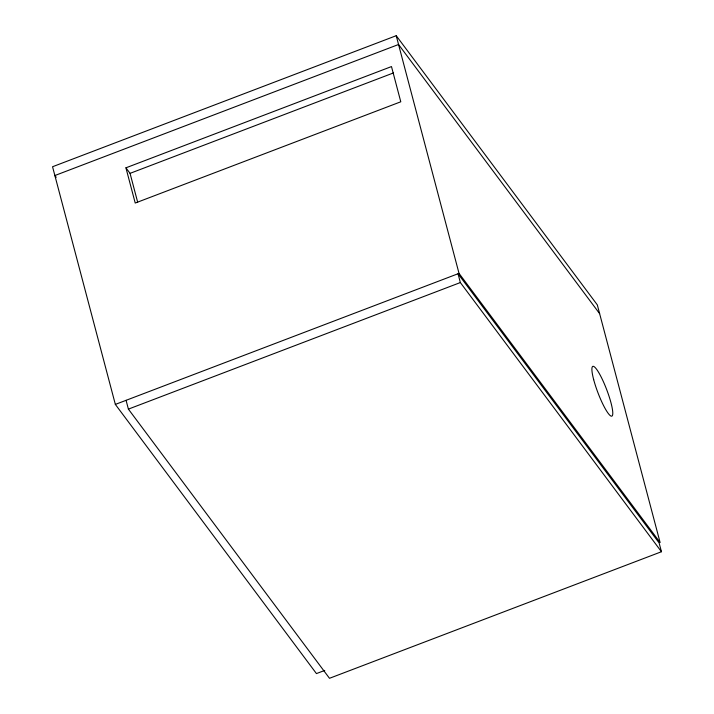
<?xml version="1.0" encoding="UTF-8"?>
<svg xmlns="http://www.w3.org/2000/svg" width="714" height="714" viewBox="0 0 714 714"><rect width="100%" height="100%" fill="white"/><g stroke="black" fill="none" stroke-linecap="round" stroke-linejoin="round"><path stroke-width="1.07" d="M396.225 35.7L459.022 273.373L660.111 542.551L597.315 304.878L396.225 35.7L52.55 166.737L115.347 404.41L316.445 673.588L324.745 670.419M125.923 167.826L391.486 66.572L400.786 101.79L135.223 203.044L125.923 167.826L130.055 173.359L137.659 202.169M130.055 173.359L393.566 72.89M115.347 404.41L459.022 273.373M128.395 409.122L460.351 282.557L661.45 551.735L329.493 678.3L128.395 409.122L126.075 400.322M599.644 313.678L398.546 44.5L54.88 175.537L56.21 177.322M661.45 551.735L659.12 542.935L458.031 273.757L460.351 282.557M593.682 379.669A26.65 4.641 69.1 0 0 611.711 416.173A26.65 4.641 69.1 0 0 601.599 377.884A26.65 4.641 69.1 0 0 593.682 379.669"/></g></svg>
